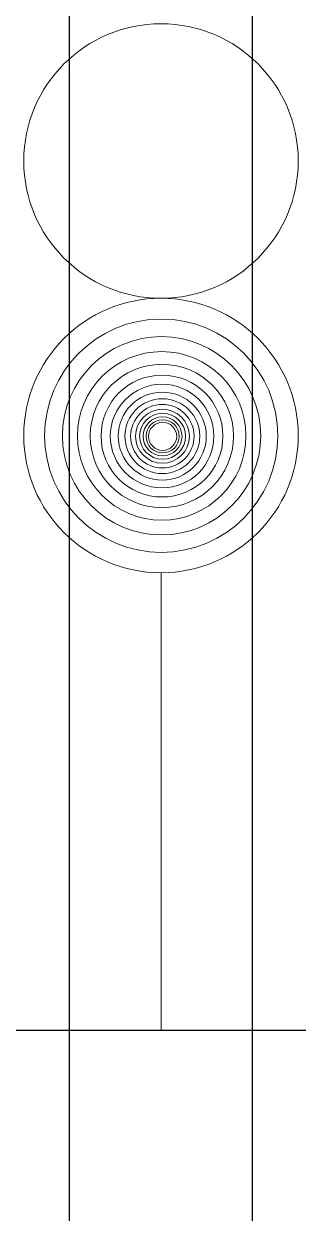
# Model space of a CAD drawing. Header units: metres. Extents: x -0.0015 to 0.0015, y -0.002 to 0.011.
import ezdxf

# ---------------------------------------------------------------- set-up
doc = ezdxf.new("R2010")
doc.units = ezdxf.units.M
doc.header["$PDMODE"] = 2
doc.layers.add('Level 7', color=7, linetype='Continuous')

# ---------------------------------------------------------------- blocks, each defined once
blk = doc.blocks.new('01033A1')
at = {"layer": 'Level 7', "color": 2, "linetype": 'Continuous', "lineweight": 13}
blk.add_line((0, 0), (0, 0.005), dxfattribs=at)
at = {"layer": 'Level 7', "color": 2, "linetype": 'Continuous', "lineweight": 30}
for p, q in [((-0.001, -0.002), (-0.001, 0.002)), ((0.001, -0.002), (0.001, 0.002))]:
    blk.add_line(p, q, dxfattribs=at)
at = {"layer": 'Level 7', "color": 2, "linetype": 'Continuous', "lineweight": 13}
for centre, radius in [((0, 0.0065), 0.0015), ((0.000006, 0.006497), 0.001084), ((0.00001, 0.006495), 0.000783), ((0.000012, 0.006494), 0.000566), ((0.000015, 0.006493), 0.000409)]:
    blk.add_circle(centre, radius, dxfattribs=at)
at = {"layer": 'Level 7', "color": 2, "linetype": 'Continuous', "lineweight": 0}
for centre, radius in [((0.000003, 0.006498), 0.001275), ((0.000008, 0.006496), 0.000921), ((0.000011, 0.006494), 0.000666), ((0.000014, 0.006493), 0.000481), ((0.000015, 0.006492), 0.000347), ((0.000016, 0.006492), 0.000295), ((0.000017, 0.006492), 0.000251), ((0.000017, 0.006491), 0.000213), ((0.000018, 0.006491), 0.000181), ((0.000018, 0.006491), 0.000154)]:
    blk.add_circle(centre, radius, dxfattribs=at)
blk = doc.blocks.new('SBP')
at = {"layer": 'Level 7', "color": 2, "linetype": 'Continuous', "lineweight": 0}
blk.add_circle((0, 0.0095), 0.0015, dxfattribs=at)
at = {"color": 9, "linetype": 'Continuous', "lineweight": 13, "true_color": 0xc8c8c8}
blk.add_blockref('01033A1', (0, 0), dxfattribs=at)

msp = doc.modelspace()

# ---------------------------------------------------------------- linework, layer by layer
for p in [(-0.001, 0), (0.001, 0)]:
    msp.add_point(p)

# ---------------------------------------------------------------- block references
msp.add_blockref('SBP', (0, 0))

doc.saveas('drawing.dxf')
